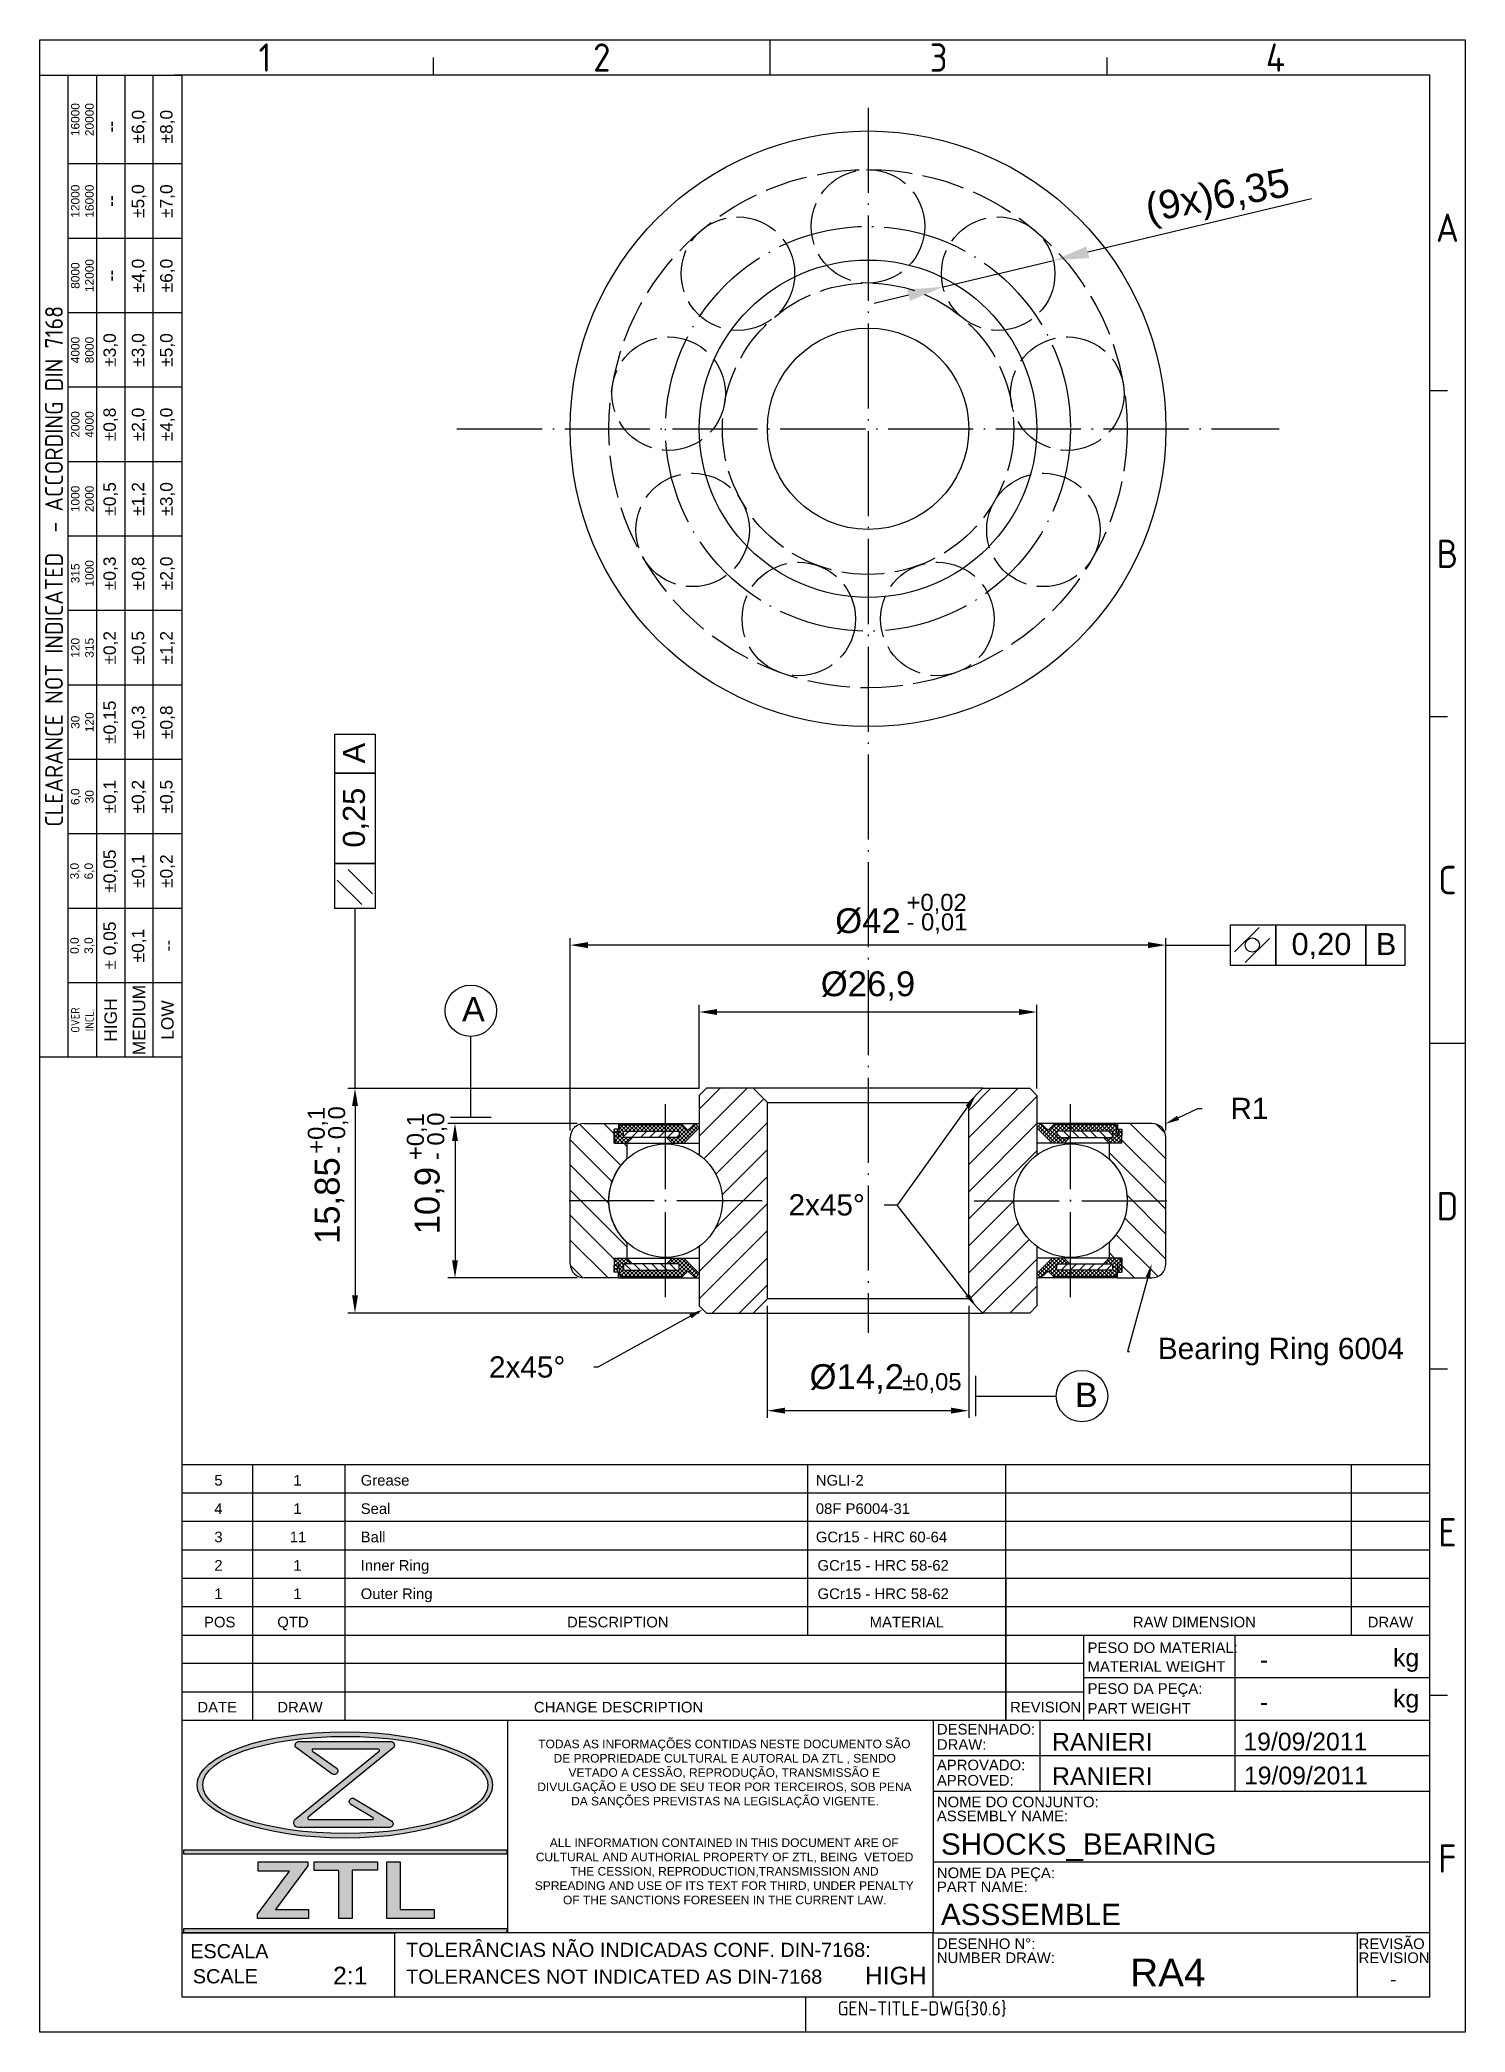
# Model space of a CAD drawing. Header units: millimetres. Extents: x 1884 to 1985, y 1292 to 1433.
import ezdxf
from ezdxf import colors
from ezdxf.entities.mleader import LeaderData, LeaderLine
from ezdxf.enums import TextEntityAlignment as Align
from ezdxf.math import Vec2, Vec3

# ---------------------------------------------------------------- set-up
doc = ezdxf.new("R2010")
doc.units = ezdxf.units.MM
doc.linetypes.add('ACAD_ISO02W100', pattern=[15, 12, -3])
doc.linetypes.add('ACAD_ISO04W100', pattern=[30, 24, -3, 0, -3])
for name, color, linetype, lineweight in [('AM_0', 7, 'Continuous', 30), ('AM_4', 1, 'ACAD_ISO04W100', 25), ('AM_5', 3, 'Continuous', 25), ('AM_7', 4, 'Continuous', 25), ('AM_8', 170, 'Continuous', 25), ('AM_9', 40, 'ACAD_ISO02W100', 25)]:
    doc.layers.add(name, color=color, linetype=linetype, lineweight=lineweight)
doc.styles.add('ACISOTS', font='isocp.shx', dxfattribs={"height": 1})
doc.styles.get("Standard").update_dxf_attribs({"font": 'arial.ttf'})
doc.dimstyles.new('AM_ISO', dxfattribs={"dimtxt": 3.5, "dimasz": 2.5, "dimexe": 1, "dimexo": 1, "dimgap": 1.5, "dimtad": 1, "dimdsep": 46, "dimtxsty": 'Standard', "dimcen": 0, "dimclrd": 256, "dimclre": 256, "dimclrt": 2, "dimadec": 0, "dimazin": 2, "dimtp": 0.1, "dimtm": 0.1, "dimtfac": 0.71, "dimtdec": 3, "dimtmove": 0, "dimatfit": 3, "dimfxl": 1, "dimlwd": -1, "dimlwe": -1, "dimarcsym": 0})
pattern_1 = [(45, (1848.6534, 1428.173), (-0.954594, 0.954594), [])]
pattern_2 = [(315, (1848.6534, 1428.173), (0.883883, 0.883883), [])]

# ---------------------------------------------------------------- blocks, each defined once
blk = doc.blocks.new('BLD')
at = {"layer": 'AM_8'}
h = blk.add_hatch(dxfattribs=at)
h.set_pattern_fill('_U', color=256, scale=0.2, angle=45, style=0, double=1, pattern_type=0)
h.set_pattern_definition([(45, (-127.15805, -220.92582), (-0.14142136, 0.14142136), []), (135, (-127.15805, -220.92582), (-0.14142136, -0.14142136), [])])
h.paths.add_polyline_path([(0, 1.32), (0.4, 1.72), (0.4, 2.53), (-0.18, 2.62), (-0.6, 2.62), (-0.6, 2.41), (-0.03, 2.32), (-0.9, 2.23), (-0.9, -2.2), (-0.52, -2.58), (-1, -3.1), (-0.69, -3.38), (0.4, -2.29), (0.4, -1.46), (0, -1.06), (0, -1.96), (-0.45, -1.96), (-0.45, 1.96), (0, 1.96)])
h = blk.add_hatch(dxfattribs=at)
h.set_pattern_fill('_U', color=256, scale=0.45, angle=45, style=0, pattern_type=0)
h.set_pattern_definition([(45, (-127.15805, -220.9258), (-0.31819805, 0.31819805), [])])
h.paths.add_polyline_path([(0, -1.96), (0, 1.96), (-0.45, 1.96), (-0.45, -1.96)])
at = {"layer": 'AM_0'}
for p, q in [((-0.03, 2.32), (-0.9, 2.23)), ((-0.9, 2.23), (-0.9, -2.2)), ((-0.6, 2.62), (-0.18, 2.62)), ((-0.6, 2.41), (-0.6, 2.62)), ((-0.6, 2.41), (-0.03, 2.32)), ((-0.18, 2.62), (0.4, 2.53)), ((0, 1.32), (0.4, 1.72)), ((0.4, 2.53), (0.4, 1.72)), ((0, -1.06), (0.4, -1.46)), ((-0.52, -2.58), (-1, -3.1)), ((-0.9, -2.2), (-0.52, -2.58)), ((-0.69, -3.38), (0.4, -2.29)), ((0.4, -1.46), (0.4, -2.29)), ((-1, -3.1), (-0.69, -3.38))]:
    blk.add_line(p, q, dxfattribs=at)
blk.add_lwpolyline([(-0.45, -1.96), (0, -1.96), (0, 1.96), (-0.45, 1.96)], close=True, dxfattribs=at)
blk = doc.blocks.new('*D61')
at = {"layer": 'AM_5', "transparency": 16777216}
for p, q in [((1935.45, 1343.56), (1935.45, 1335.68)), ((1949.65, 1343.56), (1949.65, 1335.68)), ((1936.7, 1336.18), (1948.4, 1336.18))]:
    blk.add_line(p, q, dxfattribs=at)
for points in [[(1936.7, 1336.39), (1936.7, 1335.97), (1935.45, 1336.18)], [(1948.4, 1336.39), (1948.4, 1335.97), (1949.65, 1336.18)]]:
    blk.add_solid(points, dxfattribs=at)
at = {"layer": 'Defpoints', "color": 0, "transparency": 16777216}
for p in [(1935.45, 1344.06), (1949.65, 1344.06), (1949.65, 1336.18)]:
    blk.add_point(p, dxfattribs=at)
at = {"layer": 'AM_5', "transparency": 16777216, "insert": (1941.76, 1338.42), "char_height": 1.75, "attachment_point": 5}
blk.add_mtext('%%C14,2 {\\H1.5x;}', dxfattribs=at)
blk = doc.blocks.new('*D64')
at = {"layer": 'AM_5', "transparency": 16777216}
for p, q in [((1921.55, 1355.94), (1921.55, 1369.51)), ((1962.3, 1369.01), (1922.8, 1369.01)), ((1963.55, 1355.94), (1963.55, 1369.51))]:
    blk.add_line(p, q, dxfattribs=at)
for points in [[(1922.8, 1369.22), (1922.8, 1368.8), (1921.55, 1369.01)], [(1962.3, 1369.22), (1962.3, 1368.8), (1963.55, 1369.01)]]:
    blk.add_solid(points, dxfattribs=at)
at = {"layer": 'Defpoints', "color": 0, "transparency": 16777216}
for p in [(1921.55, 1369.01), (1921.55, 1355.44), (1963.55, 1355.44)]:
    blk.add_point(p, dxfattribs=at)
at = {"layer": 'AM_5', "transparency": 16777216, "insert": (1942.55, 1370.7), "char_height": 1.75, "attachment_point": 5}
blk.add_mtext('%%C42 ', dxfattribs=at)
blk = doc.blocks.new('*D62')
at = {"layer": 'AM_5', "transparency": 16777216}
for p, q in [((1922.05, 1356.44), (1912.93, 1356.44)), ((1913.43, 1355.19), (1913.43, 1346.79)), ((1922.05, 1345.54), (1912.93, 1345.54))]:
    blk.add_line(p, q, dxfattribs=at)
for points in [[(1913.22, 1355.19), (1913.64, 1355.19), (1913.43, 1356.44)], [(1913.22, 1346.79), (1913.64, 1346.79), (1913.43, 1345.54)]]:
    blk.add_solid(points, dxfattribs=at)
at = {"layer": 'Defpoints', "color": 0, "transparency": 16777216}
for p in [(1922.55, 1356.44), (1913.43, 1345.54), (1922.55, 1345.54)]:
    blk.add_point(p, dxfattribs=at)
at = {"layer": 'AM_5', "transparency": 16777216, "insert": (1911.63, 1350.99), "char_height": 1.75, "attachment_point": 5, "rotation": 90}
blk.add_mtext('10,9', dxfattribs=at)
blk = doc.blocks.new('*D65')
at = {"layer": 'AM_5', "transparency": 16777216}
for p, q in [((1930.65, 1358.91), (1905.88, 1358.91)), ((1906.38, 1357.66), (1906.38, 1344.31)), ((1930.65, 1343.06), (1905.88, 1343.06))]:
    blk.add_line(p, q, dxfattribs=at)
for points in [[(1906.17, 1357.66), (1906.59, 1357.66), (1906.38, 1358.91)], [(1906.17, 1344.31), (1906.59, 1344.31), (1906.38, 1343.06)]]:
    blk.add_solid(points, dxfattribs=at)
at = {"layer": 'Defpoints', "color": 0, "transparency": 16777216}
for p in [(1931.15, 1358.91), (1906.38, 1343.06), (1931.15, 1343.06)]:
    blk.add_point(p, dxfattribs=at)
at = {"layer": 'AM_5', "transparency": 16777216, "insert": (1904.58, 1350.99), "char_height": 1.75, "attachment_point": 5, "rotation": 90}
blk.add_mtext('15,85 ', dxfattribs=at)
blk = doc.blocks.new('*D63')
at = {"layer": 'AM_5', "transparency": 16777216}
for p, q in [((1930.65, 1358.91), (1930.65, 1364.79)), ((1953.2, 1364.29), (1931.9, 1364.29)), ((1954.45, 1358.91), (1954.45, 1364.79))]:
    blk.add_line(p, q, dxfattribs=at)
for points in [[(1931.9, 1364.5), (1931.9, 1364.08), (1930.65, 1364.29)], [(1953.2, 1364.5), (1953.2, 1364.08), (1954.45, 1364.29)]]:
    blk.add_solid(points, dxfattribs=at)
at = {"layer": 'Defpoints', "color": 0, "transparency": 16777216}
for p in [(1930.65, 1364.29), (1930.65, 1358.41), (1954.45, 1358.41)]:
    blk.add_point(p, dxfattribs=at)
at = {"layer": 'AM_5', "transparency": 16777216, "insert": (1942.55, 1366.12), "char_height": 1.75, "attachment_point": 5}
blk.add_mtext('%%C26,9', dxfattribs=at)
blk = doc.blocks.new('*U66')
at = {"layer": 'AM_9', "ltscale": 0.25}
blk.add_circle((0, 0), 4, dxfattribs=at)
blk = doc.blocks.new('*U67')
at = {"layer": 'AM_0', "color": 0, "linetype": 'ByBlock', "lineweight": -2, "transparency": 16777216}
blk.add_blockref('*U66', (1942.55, 1419.7), dxfattribs=at)
for p, rotation in [((1933.38, 1416.36), 39.99999999999999), ((1951.73, 1416.36), 320), ((1928.5, 1407.9), 79.99999999999999), ((1956.61, 1407.9), 280), ((1930.19, 1398.29), 120), ((1954.92, 1398.29), 239.9999999999999), ((1937.67, 1392.01), 160), ((1947.44, 1392.01), 200)]:
    blk.add_blockref('*U66', p, dxfattribs=dict(at, rotation=rotation))

msp = doc.modelspace()

# ---------------------------------------------------------------- hatches: boundary and pattern name
h = msp.add_hatch(color=256)
edge = h.paths.add_edge_path()
edge.add_ellipse((1905.662, 1309.784), major_axis=(10.408, 0), ratio=0.3599074, start_angle=191.45916, end_angle=452.8175)
edge.add_ellipse((1905.662, 1309.784), major_axis=(10.408, 0), ratio=0.3599074, start_angle=92.8175, end_angle=191.45916)
edge = h.paths.add_edge_path(flags=16)
edge.add_ellipse((1905.694, 1309.784), major_axis=(10.055, 0), ratio=0.3406642, start_angle=93.06698, end_angle=371.45916)
edge.add_ellipse((1905.694, 1309.784), major_axis=(10.055, 0), ratio=0.3406642, start_angle=11.45916, end_angle=93.06698)
h = msp.add_hatch(color=256)
edge = h.paths.add_edge_path()
edge.add_line((1908.088, 1312.157), (1902.229, 1307.412))
edge.add_arc((1902.385, 1307.12), 0.331, 118.14094, 270)
edge.add_line((1902.385, 1306.789), (1908.829, 1306.789))
edge.add_arc((1908.82, 1307.033), 0.244, 271.96853, 418.91083)
edge.add_line((1908.946, 1307.242), (1906.337, 1308.815))
edge.add_arc((1906.214, 1308.613), 0.237, 58.66819, 238.80525)
edge.add_line((1906.091, 1308.41), (1907.649, 1307.466))
edge.add_arc((1907.615, 1307.417), 0.06, -90, 54.65447, ccw=False)
edge.add_line((1907.615, 1307.357), (1903.124, 1307.357))
edge.add_arc((1903.137, 1307.439), 0.0834, 129.23635, 260.82262, ccw=False)
edge.add_line((1903.085, 1307.504), (1909.05, 1312.375))
edge.add_arc((1908.894, 1312.589), 0.265, 306.0702, 450)
edge.add_line((1908.894, 1312.854), (1902.426, 1312.854))
edge.add_arc((1902.416, 1312.597), 0.256, 87.72721, 233.74708)
edge.add_line((1902.264, 1312.391), (1904.749, 1310.569))
edge.add_arc((1904.909, 1310.778), 0.263, 232.47139, 414.7334)
edge.add_line((1905.061, 1310.993), (1903.387, 1312.176))
edge.add_arc((1903.42, 1312.24), 0.072, 90, 242.52347, ccw=False)
edge.add_line((1903.42, 1312.312), (1908.047, 1312.312))
edge.add_arc((1908.032, 1312.225), 0.0879, -50.99642, 80.76554, ccw=False)
for points in [[(1894.298, 1304.899), (1917.094, 1304.899), (1917.094, 1305.202), (1894.298, 1305.202)], [(1899.513, 1300.676), (1899.513, 1300.377), (1903.109, 1300.377), (1903.109, 1301.009), (1900.778, 1301.009), (1903.043, 1304.072), (1903.043, 1304.371), (1899.546, 1304.371), (1899.546, 1303.706), (1901.761, 1303.706)], [(1903.509, 1303.739), (1905.241, 1303.739), (1905.241, 1300.377), (1906.19, 1300.377), (1906.19, 1303.772), (1907.972, 1303.772), (1907.972, 1304.371), (1903.509, 1304.371)], [(1911.968, 1300.36), (1911.968, 1301.009), (1909.554, 1301.009), (1909.554, 1304.371), (1908.621, 1304.371), (1908.621, 1300.36)], [(1917.094, 1299.653), (1894.298, 1299.653), (1894.298, 1299.351), (1917.094, 1299.351)]]:
    msp.add_hatch(color=256).paths.add_polyline_path(points)
at = {"layer": 'AM_7'}
h = msp.add_hatch(dxfattribs=at)
h.set_pattern_fill('_U', color=256, scale=1.35, angle=45, style=0, pattern_type=0)
h.set_pattern_definition(pattern_1)
edge = h.paths.add_edge_path()
edge.add_line((1930.655, 1346.938), (1930.655, 1345.852))
edge.add_line((1930.655, 1345.852), (1930.655, 1345.538))
edge.add_line((1930.655, 1345.538), (1930.655, 1343.563))
edge.add_line((1930.655, 1343.563), (1931.155, 1343.063))
edge.add_line((1931.155, 1343.063), (1934.455, 1343.063))
edge.add_line((1934.455, 1343.063), (1935.455, 1344.063))
edge.add_line((1935.455, 1344.063), (1935.455, 1357.913))
edge.add_line((1935.455, 1357.913), (1934.455, 1358.913))
edge.add_line((1934.455, 1358.913), (1931.155, 1358.913))
edge.add_line((1931.155, 1358.913), (1930.655, 1358.413))
edge.add_line((1930.655, 1358.413), (1930.655, 1356.438))
edge.add_line((1930.655, 1356.438), (1930.655, 1356.123))
edge.add_line((1930.655, 1356.123), (1930.655, 1355.038))
edge.add_line((1930.655, 1355.038), (1930.655, 1354.207))
edge.add_arc((1928.28, 1350.988), 4, -53.57643, 53.57643, ccw=False)
edge.add_line((1930.655, 1347.769), (1930.655, 1346.938))
h = msp.add_hatch(dxfattribs=at)
h.set_pattern_fill('_U', color=256, scale=1.35, angle=45, style=0, pattern_type=0)
h.set_pattern_definition(pattern_1)
edge = h.paths.add_edge_path()
edge.add_line((1953.955, 1358.913), (1950.655, 1358.913))
edge.add_line((1950.655, 1358.913), (1949.655, 1357.913))
edge.add_line((1949.655, 1357.913), (1949.655, 1344.063))
edge.add_line((1949.655, 1344.063), (1950.655, 1343.063))
edge.add_line((1950.655, 1343.063), (1953.955, 1343.063))
edge.add_line((1953.955, 1343.063), (1954.455, 1343.563))
edge.add_line((1954.455, 1343.563), (1954.455, 1347.769))
edge.add_arc((1956.83, 1350.988), 4, 126.42357, 233.57643, ccw=False)
edge.add_line((1954.455, 1354.207), (1954.455, 1358.413))
edge.add_line((1954.455, 1358.413), (1953.955, 1358.913))
h = msp.add_hatch(dxfattribs=at)
h.set_pattern_fill('_U', color=256, scale=1.25, angle=-45, style=0, pattern_type=0)
h.set_pattern_definition(pattern_2)
edge = h.paths.add_edge_path()
edge.add_line((1925.555, 1355.038), (1924.655, 1355.038))
edge.add_line((1924.655, 1355.038), (1924.655, 1356.038))
edge.add_line((1924.655, 1356.038), (1924.955, 1356.038))
edge.add_line((1924.955, 1356.038), (1924.955, 1356.438))
edge.add_line((1924.955, 1356.438), (1922.555, 1356.438))
edge.add_arc((1922.555, 1355.438), 1, 90, 180)
edge.add_line((1921.555, 1355.438), (1921.555, 1346.538))
edge.add_arc((1922.555, 1346.538), 1, 180, 270)
edge.add_line((1922.555, 1345.538), (1924.955, 1345.538))
edge.add_line((1924.955, 1345.538), (1924.955, 1345.938))
edge.add_line((1924.955, 1345.938), (1924.655, 1345.938))
edge.add_line((1924.655, 1345.938), (1924.655, 1346.938))
edge.add_line((1924.655, 1346.938), (1925.555, 1346.938))
edge.add_line((1925.555, 1346.938), (1925.555, 1348.026))
edge.add_arc((1928.28, 1350.988), 4.025, 132.61111, 227.38889, ccw=False)
edge.add_line((1925.555, 1353.95), (1925.555, 1355.038))
h = msp.add_hatch(dxfattribs=at)
h.set_pattern_fill('_U', color=256, scale=1.25, angle=-45, style=0, pattern_type=0)
h.set_pattern_definition(pattern_2)
edge = h.paths.add_edge_path()
edge.add_line((1962.555, 1356.438), (1960.155, 1356.438))
edge.add_line((1960.155, 1356.438), (1960.155, 1356.038))
edge.add_line((1960.155, 1356.038), (1960.455, 1356.038))
edge.add_line((1960.455, 1356.038), (1960.455, 1355.614))
edge.add_line((1960.455, 1355.614), (1960.455, 1355.038))
edge.add_line((1960.455, 1355.038), (1959.555, 1355.038))
edge.add_line((1959.555, 1355.038), (1959.555, 1353.95))
edge.add_arc((1956.83, 1350.988), 4.025, -47.38889, 47.38889, ccw=False)
edge.add_line((1959.555, 1348.026), (1959.555, 1346.938))
edge.add_line((1959.555, 1346.938), (1960.455, 1346.938))
edge.add_line((1960.455, 1346.938), (1960.455, 1346.362))
edge.add_line((1960.455, 1346.362), (1960.455, 1345.938))
edge.add_line((1960.455, 1345.938), (1960.155, 1345.938))
edge.add_line((1960.155, 1345.938), (1960.155, 1345.538))
edge.add_line((1960.155, 1345.538), (1962.555, 1345.538))
edge.add_arc((1962.555, 1346.538), 1, -90, 0)
edge.add_line((1963.555, 1346.538), (1963.555, 1355.438))
edge.add_arc((1962.555, 1355.438), 1, 0, 90)

# ---------------------------------------------------------------- linework, layer by layer
at = {"color": 135, "lineweight": 25}
for p, q in [((1884.157, 1292.351), (1884.157, 1432.851)), ((1884.157, 1432.851), (1984.657, 1432.851)), ((1935.657, 1430.351), (1935.657, 1432.851)), ((1984.657, 1432.851), (1984.657, 1292.351)), ((1886.157, 1361.101), (1886.157, 1430.351)), ((1888.157, 1430.351), (1888.157, 1361.101)), ((1890.157, 1430.351), (1890.157, 1361.101)), ((1892.157, 1361.101), (1892.157, 1430.351)), ((1911.907, 1430.351), (1911.907, 1431.601)), ((1959.407, 1430.351), (1959.407, 1431.601)), ((1894.157, 1424.101), (1886.157, 1424.101)), ((1894.157, 1418.851), (1886.157, 1418.851)), ((1894.157, 1413.601), (1886.157, 1413.601)), ((1894.157, 1408.351), (1886.157, 1408.351)), ((1983.407, 1408.101), (1982.157, 1408.101)), ((1894.157, 1403.101), (1886.157, 1403.101)), ((1894.157, 1397.851), (1886.157, 1397.851)), ((1894.157, 1392.601), (1886.157, 1392.601)), ((1894.157, 1387.351), (1886.157, 1387.351)), ((1983.407, 1385.101), (1982.157, 1385.101)), ((1894.157, 1382.101), (1886.157, 1382.101)), ((1894.157, 1376.851), (1886.157, 1376.851)), ((1894.157, 1371.601), (1886.157, 1371.601)), ((1894.157, 1366.351), (1886.157, 1366.351)), ((1982.157, 1362.101), (1984.657, 1362.101)), ((1983.407, 1339.101), (1982.157, 1339.101)), ((1983.407, 1316.101), (1982.157, 1316.101)), ((1938.157, 1292.351), (1938.157, 1294.851)), ((1984.657, 1292.351), (1884.157, 1292.351))]:
    msp.add_line(p, q, dxfattribs=at)
for p, q in [((1982.157, 1430.351), (1893.657, 1430.351)), ((1894.157, 1430.351), (1894.157, 1294.851)), ((1982.157, 1294.851), (1982.157, 1430.351)), ((1982.157, 1332.351), (1894.157, 1332.351)), ((1982.157, 1332.351), (1894.157, 1332.351)), ((1899.157, 1332.351), (1899.157, 1314.351)), ((1905.657, 1332.351), (1905.657, 1314.351)), ((1938.276, 1332.351), (1938.276, 1320.351)), ((1952.275, 1314.351), (1952.275, 1332.351)), ((1976.651, 1320.351), (1976.651, 1332.351)), ((1982.157, 1330.351), (1894.157, 1330.351)), ((1982.157, 1330.351), (1894.157, 1330.351)), ((1982.157, 1328.351), (1894.157, 1328.351)), ((1982.157, 1328.351), (1894.157, 1328.351)), ((1982.157, 1328.351), (1894.157, 1328.351)), ((1982.157, 1328.351), (1894.157, 1328.351)), ((1982.157, 1326.351), (1894.157, 1326.351)), ((1982.157, 1326.351), (1894.157, 1326.351)), ((1982.157, 1324.351), (1894.157, 1324.351)), ((1952.275, 1324.351), (1952.275, 1314.351)), ((1982.157, 1322.351), (1894.157, 1322.351)), ((1894.157, 1320.351), (1982.157, 1320.351)), ((1894.157, 1320.351), (1894.157, 1294.851)), ((1894.157, 1320.351), (1957.781, 1320.351)), ((1957.781, 1314.351), (1957.781, 1320.351)), ((1968.407, 1320.351), (1968.407, 1317.351)), ((1982.157, 1294.851), (1982.157, 1320.351)), ((1957.781, 1318.351), (1894.157, 1318.351)), ((1957.781, 1317.351), (1982.157, 1317.351)), ((1968.407, 1317.351), (1968.407, 1314.351)), ((1894.157, 1316.351), (1957.781, 1316.351)), ((1894.157, 1314.351), (1947.157, 1314.351)), ((1917.124, 1314.351), (1917.124, 1299.351)), ((1947.157, 1314.351), (1947.157, 1304.851)), ((1947.157, 1314.351), (1982.157, 1314.351)), ((1954.657, 1314.351), (1954.657, 1309.351)), ((1968.407, 1314.351), (1968.407, 1309.351)), ((1902.426, 1312.854), (1908.894, 1312.854)), ((1947.157, 1311.851), (1982.157, 1311.851)), ((1947.157, 1309.351), (1982.157, 1309.351)), ((1894.298, 1304.899), (1894.298, 1305.202)), ((1894.298, 1305.202), (1917.094, 1305.202)), ((1917.094, 1304.899), (1894.298, 1304.899)), ((1899.546, 1303.706), (1899.546, 1304.371)), ((1899.546, 1304.371), (1903.043, 1304.371)), ((1903.043, 1304.072), (1900.778, 1301.009)), ((1903.043, 1304.371), (1903.043, 1304.072)), ((1903.509, 1303.739), (1903.509, 1304.371)), ((1903.509, 1304.371), (1907.972, 1304.371)), ((1907.972, 1304.371), (1907.972, 1303.772)), ((1908.621, 1300.36), (1908.621, 1304.371)), ((1908.621, 1304.371), (1909.554, 1304.371)), ((1909.554, 1304.371), (1909.554, 1301.009)), ((1917.094, 1305.202), (1917.094, 1304.899)), ((1947.157, 1304.851), (1947.157, 1299.351)), ((1947.157, 1304.351), (1982.157, 1304.351)), ((1899.513, 1300.676), (1901.761, 1303.706)), ((1901.761, 1303.706), (1899.546, 1303.706)), ((1905.241, 1303.739), (1903.509, 1303.739)), ((1905.241, 1300.377), (1905.241, 1303.739)), ((1906.19, 1303.772), (1906.19, 1300.377)), ((1907.972, 1303.772), (1906.19, 1303.772)), ((1894.298, 1299.653), (1917.094, 1299.653)), ((1894.298, 1299.351), (1894.298, 1299.653)), ((1899.513, 1300.377), (1899.513, 1300.676)), ((1903.109, 1300.377), (1899.513, 1300.377)), ((1900.778, 1301.009), (1903.109, 1301.009)), ((1903.109, 1301.009), (1903.109, 1300.377)), ((1906.19, 1300.377), (1905.241, 1300.377)), ((1911.968, 1300.36), (1908.621, 1300.36)), ((1909.554, 1301.009), (1911.968, 1301.009)), ((1911.968, 1301.009), (1911.968, 1300.36)), ((1917.094, 1299.653), (1917.094, 1299.351)), ((1894.157, 1299.351), (1909.157, 1299.351)), ((1947.157, 1299.351), (1894.157, 1299.351)), ((1917.094, 1299.351), (1894.298, 1299.351)), ((1909.157, 1299.351), (1909.157, 1294.851)), ((1947.157, 1294.851), (1947.157, 1299.351)), ((1947.157, 1299.351), (1977.157, 1299.351)), ((1977.034, 1299.351), (1977.034, 1294.851)), ((1982.157, 1299.351), (1977.157, 1299.351)), ((1894.157, 1294.851), (1982.157, 1294.851)), ((1894.157, 1294.851), (1982.157, 1294.851))]:
    msp.add_line(p, q)
msp.add_lwpolyline([(1894.157, 1430.351), (1894.157, 1361.101), (1884.157, 1361.101), (1884.157, 1430.351)], close=True, dxfattribs=at)
msp.add_lwpolyline([(1902.426, 1312.854), (1908.894, 1312.854, -0.7260746), (1909.05, 1312.375), (1903.085, 1307.504, 0.646844), (1903.124, 1307.357), (1907.615, 1307.357, 0.7309147), (1907.649, 1307.466), (1906.091, 1308.41, -1.0011968), (1906.337, 1308.815), (1908.946, 1307.242, -0.7463434), (1908.829, 1306.789), (1902.385, 1306.789, -0.7802957), (1902.229, 1307.412), (1908.088, 1312.157, 0.6479319), (1908.047, 1312.312), (1903.42, 1312.312, 0.7849705), (1903.387, 1312.176), (1905.061, 1310.993, -1.0199372), (1904.749, 1310.569), (1902.264, 1312.391, -0.7400952), (1902.426, 1312.854, -0.2577936)], format="xyb")
for centre, major_axis, ratio in [((1905.662, 1309.784), (-10.408, 0), 0.3599074), ((1905.694, 1309.784), (-10.055, 0), 0.3406642)]:
    msp.add_ellipse(centre, major_axis=major_axis, ratio=ratio)
at = {"layer": 'AM_0'}
for p, q in [((1930.655, 1358.413), (1931.155, 1358.913)), ((1934.455, 1358.913), (1931.155, 1358.913)), ((1934.455, 1358.913), (1935.455, 1357.913)), ((1950.655, 1358.913), (1934.455, 1358.913)), ((1950.655, 1358.913), (1949.655, 1357.913)), ((1950.655, 1358.913), (1953.955, 1358.913)), ((1954.455, 1358.413), (1953.955, 1358.913)), ((1930.655, 1358.413), (1930.655, 1354.207)), ((1935.455, 1344.063), (1935.455, 1357.913)), ((1935.455, 1357.913), (1949.655, 1357.913)), ((1949.655, 1344.063), (1949.655, 1357.913)), ((1954.455, 1358.413), (1954.455, 1354.207)), ((1922.555, 1356.438), (1924.955, 1356.438)), ((1924.955, 1356.038), (1924.655, 1356.038)), ((1924.655, 1355.038), (1924.655, 1356.038)), ((1924.955, 1356.438), (1930.655, 1356.438)), ((1924.955, 1356.438), (1924.955, 1356.038)), ((1960.155, 1356.438), (1954.455, 1356.438)), ((1962.555, 1356.438), (1960.155, 1356.438)), ((1960.155, 1356.438), (1960.155, 1356.038)), ((1960.155, 1356.038), (1960.455, 1356.038)), ((1960.455, 1355.038), (1960.455, 1356.038)), ((1921.555, 1346.538), (1921.555, 1355.438)), ((1924.655, 1355.038), (1925.555, 1355.038)), ((1925.555, 1355.038), (1930.655, 1355.038)), ((1925.555, 1355.038), (1925.555, 1353.916)), ((1959.555, 1355.038), (1954.455, 1355.038)), ((1959.555, 1355.038), (1959.555, 1353.916)), ((1960.455, 1355.038), (1959.555, 1355.038)), ((1963.555, 1346.538), (1963.555, 1355.438)), ((1925.555, 1348.06), (1925.555, 1346.938)), ((1930.655, 1347.769), (1930.655, 1343.563)), ((1954.455, 1347.769), (1954.455, 1343.563)), ((1959.555, 1348.06), (1959.555, 1346.938)), ((1924.655, 1346.938), (1924.655, 1345.938)), ((1924.655, 1346.938), (1925.555, 1346.938)), ((1925.555, 1346.938), (1930.655, 1346.938)), ((1959.555, 1346.938), (1954.455, 1346.938)), ((1960.455, 1346.938), (1959.555, 1346.938)), ((1960.455, 1346.938), (1960.455, 1345.938)), ((1924.955, 1345.538), (1922.555, 1345.538)), ((1924.955, 1345.938), (1924.655, 1345.938)), ((1924.955, 1345.538), (1924.955, 1345.938)), ((1924.955, 1345.538), (1930.655, 1345.538)), ((1960.155, 1345.538), (1954.455, 1345.538)), ((1960.155, 1345.538), (1960.155, 1345.938)), ((1960.155, 1345.938), (1960.455, 1345.938)), ((1960.155, 1345.538), (1962.555, 1345.538)), ((1930.655, 1343.563), (1931.155, 1343.063)), ((1934.455, 1343.063), (1935.455, 1344.063)), ((1949.655, 1344.063), (1935.455, 1344.063)), ((1950.655, 1343.063), (1949.655, 1344.063)), ((1954.455, 1343.563), (1953.955, 1343.063)), ((1931.155, 1343.063), (1934.455, 1343.063)), ((1934.455, 1343.063), (1950.655, 1343.063)), ((1953.955, 1343.063), (1950.655, 1343.063))]:
    msp.add_line(p, q, dxfattribs=at)
at = {"layer": 'AM_0', "ltscale": 0.5}
for radius in [21, 11.9, 7.1]:
    msp.add_circle((1942.555, 1405.423), radius, dxfattribs=at)
at = {"layer": 'AM_0'}
for centre in [(1928.28, 1350.988), (1956.83, 1350.988)]:
    msp.add_circle(centre, 4, dxfattribs=at)
for centre, radius, start, end in [((1922.555, 1355.438), 1, 90, 180), ((1962.555, 1355.438), 1, 0, 90), ((1928.28, 1350.988), 4.025, 132.61111, 227.38889), ((1956.83, 1350.988), 4.025, 312.61111, 47.38889), ((1922.555, 1346.538), 1, 180, 270), ((1962.555, 1346.538), 1, 270, 0)]:
    msp.add_arc(centre, radius, start, end, dxfattribs=at)
at = {"layer": 'AM_4', "ltscale": 0.25}
for p, q in [((1942.555, 1428.055), (1942.555, 1341.663)), ((1913.567, 1405.423), (1971.543, 1405.423)), ((1928.28, 1344.188), (1928.28, 1357.788)), ((1956.83, 1344.188), (1956.83, 1357.788)), ((1935.08, 1350.988), (1921.48, 1350.988)), ((1950.03, 1350.988), (1963.63, 1350.988))]:
    msp.add_line(p, q, dxfattribs=at)
msp.add_circle((1942.555, 1405.423), 14.275, dxfattribs=at)
at = {"layer": 'AM_5', "ltscale": 0.5}
for p, q in [((1973.816, 1421.65), (1958.052, 1417.873)), ((1947.841, 1415.426), (1955.62, 1417.29)), ((1945.409, 1414.843), (1942.978, 1414.261)), ((1905.887, 1374.35), (1907.612, 1372.625)), ((1906.857, 1371.871), (1905.132, 1373.596)), ((1906.381, 1358.913), (1906.381, 1371.587)), ((1968.401, 1368.531), (1970.126, 1370.256)), ((1963.555, 1369.007), (1968.117, 1369.007)), ((1970.88, 1369.501), (1969.155, 1367.777))]:
    msp.add_line(p, q, dxfattribs=at)
at = {"layer": 'AM_5'}
for p, q in [((1914.543, 1356.871), (1914.543, 1362.567)), ((1913.116, 1356.871), (1915.97, 1356.871)), ((1950.124, 1338.635), (1950.124, 1335.78)), ((1950.124, 1337.207), (1955.821, 1337.207))]:
    msp.add_line(p, q, dxfattribs=at)
for points in [[(1904.952, 1381.132), (1904.952, 1383.882), (1907.81, 1383.882), (1907.81, 1381.132)], [(1904.952, 1374.774), (1904.952, 1381.132), (1907.81, 1381.132), (1907.81, 1374.774)], [(1904.952, 1371.587), (1904.952, 1374.774), (1907.81, 1374.774), (1907.81, 1371.587)], [(1968.117, 1370.436), (1971.304, 1370.436), (1971.304, 1367.578), (1968.117, 1367.578)], [(1971.304, 1370.436), (1977.662, 1370.436), (1977.662, 1367.578), (1971.304, 1367.578)], [(1977.662, 1370.436), (1980.412, 1370.436), (1980.412, 1367.578), (1977.662, 1367.578)]]:
    msp.add_lwpolyline(points, close=True, dxfattribs=at)
at = {"layer": 'AM_5', "ltscale": 0.5}
msp.add_circle((1969.649, 1369.016), 0.497, dxfattribs=at)
at = {"layer": 'AM_5'}
for centre in [(1914.543, 1364.382), (1957.636, 1337.208)]:
    msp.add_circle(centre, 1.815, dxfattribs=at)
at = {"layer": 'AM_5', "ltscale": 0.5}
for points in [[(1957.955, 1418.278), (1958.149, 1417.467), (1955.62, 1417.29)], [(1945.312, 1415.249), (1945.507, 1414.438), (1947.841, 1415.426)]]:
    msp.add_solid(points, dxfattribs=at)
at = {"layer": 'AM_9', "ltscale": 0.25}
for radius in [18.275, 10.275]:
    msp.add_circle((1942.555, 1405.423), radius, dxfattribs=at)

# ---------------------------------------------------------------- block references
at = {"layer": 'AM_0'}
msp.add_blockref('*U67', (0, 0), dxfattribs=at)
at = {"layer": 'AM_7', "xscale": -1}
for p, rotation in [((1927.275, 1355.438), 90), ((1957.834, 1346.538), 270)]:
    msp.add_blockref('BLD', p, dxfattribs=dict(at, rotation=rotation))
at = {"layer": 'AM_7'}
for p, rotation in [((1957.834, 1355.438), 270), ((1927.275, 1346.538), 89.99999999999999)]:
    msp.add_blockref('BLD', p, dxfattribs=dict(at, rotation=rotation))

# ---------------------------------------------------------------- texts
at = {"color": 135, "lineweight": 25, "style": 'ACISOTS'}
for s, p in [('1', (1900.032, 1431.601)), ('2', (1923.782, 1431.601)), ('3', (1947.532, 1431.601)), ('4', (1971.282, 1431.601)), ('A', (1983.407, 1419.601)), ('B', (1983.407, 1396.601)), ('C', (1983.407, 1373.601)), ('D', (1983.407, 1350.601)), ('E', (1983.407, 1327.601)), ('F', (1983.407, 1304.601))]:
    msp.add_text(s, height=2, dxfattribs=at).set_placement(p, align=Align.MIDDLE)
for s, height, p in [('5', 0.75, (1896.46, 1330.895)), ('1', 0.75, (1902.032, 1330.895)), ('Grease', 0.75, (1906.781, 1330.895)), ('NGLI-2', 0.75, (1938.873, 1330.895)), ('4', 0.75, (1896.46, 1328.895)), ('1', 0.75, (1902.032, 1328.895)), ('Seal', 0.75, (1906.781, 1328.895)), ('08F P6004-31', 0.75, (1938.873, 1328.895)), ('3', 0.75, (1896.46, 1326.895)), ('11', 0.75, (1901.779, 1326.895)), ('Ball', 0.75, (1906.781, 1326.895)), ('GCr15 - HRC 60-64', 0.75, (1938.873, 1326.895)), ('2', 0.75, (1896.46, 1324.895)), ('1', 0.75, (1902.032, 1324.895)), ('Inner Ring', 0.75, (1906.781, 1324.895)), ('GCr15 - HRC 58-62', 0.75, (1938.992, 1324.895)), ('1', 0.75, (1896.46, 1322.895)), ('1', 0.75, (1902.032, 1322.895)), ('Outer Ring', 0.75, (1906.781, 1322.895)), ('GCr15 - HRC 58-62', 0.75, (1938.992, 1322.895)), ('POS', 0.75, (1895.732, 1320.895)), ('QTD', 0.75, (1900.899, 1320.895)), ('DESCRIPTION', 0.75, (1921.331, 1320.895)), ('MATERIAL', 0.75, (1942.668, 1320.895)), ('RAW DIMENSION', 0.75, (1961.229, 1320.895)), ('DRAW', 0.75, (1977.787, 1320.895)), ('PESO DO MATERIAL:', 0.75, (1958.033, 1319.09)), ('kg', 1.25, (1979.573, 1318.131)), ('MATERIAL WEIGHT', 0.75, (1958.033, 1317.761)), ('PESO DA PEÇA:', 0.75, (1958.033, 1316.207)), ('kg', 1.25, (1979.573, 1315.247)), ('DATE', 0.75, (1895.265, 1314.895)), ('DRAW', 0.75, (1900.899, 1314.895)), ('CHANGE DESCRIPTION', 0.75, (1918.996, 1314.895)), ('REVISION', 0.75, (1952.57, 1314.895)), ('PART WEIGHT', 0.75, (1958.033, 1314.808)), ('DESENHADO:', 0.75, (1947.409, 1313.341)), ('DRAW:', 0.75, (1947.409, 1312.262)), ('APROVADO:', 0.75, (1947.409, 1310.815)), ('APROVED:', 0.75, (1947.409, 1309.736)), ('NOME DO CONJUNTO:', 0.75, (1947.409, 1308.21)), ('ASSEMBLY NAME:', 0.75, (1947.409, 1307.223)), ('NOME DA PEÇA:', 0.75, (1947.409, 1303.21)), ('PART NAME:', 0.75, (1947.409, 1302.223)), ('ESCALA', 1, (1894.763, 1297.56)), ('TOLERÂNCIAS NÃO INDICADAS CONF. DIN-7168:', 1, (1909.985, 1297.653)), ('DESENHO N%%d:', 0.75, (1947.409, 1298.21)), ('REVISÃO', 0.75, (1977.145, 1298.21)), ('NUMBER DRAW:', 0.75, (1947.409, 1297.223)), ('REVISION', 0.75, (1977.145, 1297.223)), ('SCALE', 1, (1894.944, 1295.793)), ('TOLERANCES NOT INDICATED AS DIN-7168', 1, (1909.985, 1295.765))]:
    msp.add_text(s, height=height).set_placement(p)
at = {"color": 135, "lineweight": 25, "attachment_point": 5, "rotation": 90}
for s, insert, char_height, width in [('16000\\P20000', (1887.157, 1427.226), 0.6, 6.25), ('±6,0', (1891.157, 1426.726), 0.875, 5.25), ('±8,0', (1893.157, 1426.726), 0.875, 5.25), ('--', (1889.157, 1426.726), 0.875, 5.25), ('12000\\P16000', (1887.157, 1421.476), 0.6, 5.25), ('±5,0', (1891.157, 1421.476), 0.875, 5.25), ('±7,0', (1893.157, 1421.476), 0.875, 5.25), ('--', (1889.157, 1421.476), 0.875, 5.25), ('8000\\P12000', (1887.157, 1416.226), 0.6, 5.25), ('--', (1889.157, 1416.226), 0.875, 5.25), ('±4,0', (1891.157, 1416.226), 0.875, 5.25), ('±6,0', (1893.157, 1416.226), 0.875, 5.25), ('{\\Fisocp.shx|c0;CLEARANCE NOT INDICATED  - ACCORDING DIN 7168}', (1885.157, 1395.726), 1.25, 69.25), ('±3,0', (1889.157, 1410.976), 0.875, 5.25), ('±3,0', (1891.157, 1410.976), 0.875, 5.25), ('±5,0', (1893.157, 1410.976), 0.875, 5.25), ('4000\\P8000', (1887.157, 1410.976), 0.6, 5.25), ('2000\\P4000', (1887.157, 1405.726), 0.6, 5.25), ('±0,8', (1889.157, 1405.726), 0.875, 5.25), ('±2,0', (1891.157, 1405.726), 0.875, 5.25), ('±4,0', (1893.157, 1405.726), 0.875, 5.25), ('1000\\P2000', (1887.157, 1400.476), 0.6, 5.25), ('±0,5', (1889.157, 1400.476), 0.875, 5.25), ('±1,2', (1891.157, 1400.476), 0.875, 5.25), ('±3,0', (1893.157, 1400.476), 0.875, 5.25), ('315\\P1000', (1887.157, 1395.226), 0.6, 5.25), ('±0,3', (1889.157, 1395.226), 0.875, 5.25), ('±0,8', (1891.157, 1395.226), 0.875, 5.25), ('±2,0', (1893.157, 1395.226), 0.875, 5.25), ('±0,2', (1889.157, 1389.976), 0.875, 5.25), ('±0,5', (1891.157, 1389.976), 0.875, 5.25), ('±1,2', (1893.157, 1389.976), 0.875, 5.25), ('120\\P315', (1887.157, 1389.976), 0.6, 5.25), ('30\\P120', (1887.157, 1384.726), 0.6, 5.25), ('±0,15', (1889.157, 1384.726), 0.875, 5.25), ('±0,3', (1891.157, 1384.726), 0.875, 5.25), ('±0,8', (1893.157, 1384.726), 0.875, 5.25), ('6,0\\P30', (1887.157, 1379.476), 0.6, 5.25), ('±0,1', (1889.157, 1379.476), 0.875, 5.25), ('±0,2', (1891.157, 1379.476), 0.875, 5.25), ('±0,5', (1893.157, 1379.476), 0.875, 5.25), ('±0,05', (1889.157, 1374.226), 0.875, 5.25), ('3,0\\P6,0', (1887.157, 1374.226), 0.6, 5.25), ('±0,1', (1891.157, 1374.226), 0.875, 5.25), ('±0,2', (1893.157, 1374.226), 0.875, 5.25), ('± 0,05', (1889.157, 1368.976), 0.875, 5.25), ('\\pt4.79529;±0,1', (1891.157, 1368.976), 0.875, 5.25), ('0,0\\P3,0', (1887.157, 1368.976), 0.6, 5.25), ('--', (1893.157, 1368.976), 0.875, 5.25), ('MEDIUM', (1891.157, 1363.726), 0.875, 5.25), ('{\\Fisocp.shx|c0;OVER\\PINCL.}', (1887.157, 1363.726), 0.6, 5.25), ('HIGH', (1889.157, 1363.726), 0.875, 5.25), ('LOW', (1893.157, 1363.726), 0.875, 5.25)]:
    msp.add_mtext(s, dxfattribs=dict(at, insert=insert, char_height=char_height, width=width))
at = {"linetype": 'Continuous', "char_height": 0.605, "attachment_point": 1}
for s, insert in [('\\pi0.28731;TODAS AS INFORMAÇÕES CONTIDAS NESTE DOCUMENTO SÃO \\P\\pi1.3655;DE PROPRIEDADE CULTURAL E AUTORAL DA ZTL , SENDO \\P\\pi2.4186;VETADO A CESSÃO, REPRODUÇÃO, TRANSMISSÃO E \\P\\pi0.2186;DIVULGAÇÃO E USO DE SEU TEOR POR TERCEIROS, SOB PENA \\P\\pi2.6033;DA SANÇÕES PREVISTAS NA LEGISLAÇÃO VIGENTE.', (1919.013, 1312.979)), ('\\pi1.1001;ALL INFORMATION CONTAINED IN THIS DOCUMENT ARE OF \\P\\pi0.11336;CULTURAL AND AUTHORIAL PROPERTY OF ZTL, BEING  VETOED \\P\\pi2.5449;THE CESSION, REPRODUCTION,TRANSMISSION AND \\P\\pi0.045683;SPREADING AND USE OF ITS TEXT FOR THIRD, UNDER PENALTY \\P\\pi2.0299;OF THE SANCTIONS FORESEEN IN THE CURRENT LAW.', (1919.013, 1306.012))]:
    msp.add_mtext_dynamic_manual_height_columns(s, width=26.76708, gutter_width=12.5, heights=[0], dxfattribs=dict(at, insert=insert))
for p in [(1970.188, 1318.614), (1970.188, 1315.639)]:
    msp.add_attdef('-', text='', height=1.25).set_placement(p, align=Align.MIDDLE_LEFT)
for tag, p, height in [('RANIERI', (1955.533, 1312.203), 1.25), ('19/09/2011', (1969.022, 1312.218), 1.25), ('RANIERI', (1955.532, 1309.784), 1.25), ('19/09/2011', (1969.062, 1309.826), 1.25), ('SHOCKS_BEARING', (1947.691, 1304.863), 1.5), ('ASSSEMBLE', (1947.691, 1299.901), 1.5), ('RA4', (1961.038, 1295.571), 1.956)]:
    msp.add_attdef(tag, p, '', height=height)
for tag, height, p in [('2:1', 1.25, (1906.045, 1296.34)), ('HIGH', 1.25, (1944.511, 1296.34)), ('-', 0.978, (1979.586, 1296.095))]:
    msp.add_attdef(tag, text='', height=height).set_placement(p, align=Align.MIDDLE_CENTER)
at = {"color": 135, "style": 'ACISOTS'}
msp.add_attdef('GEN-TITLE-DWG{30.6}', (1940.409, 1293.524), '', height=1, dxfattribs=at)
at = {"layer": 'AM_5', "ltscale": 0.5, "insert": (1967.234, 1421.611), "char_height": 2, "attachment_point": 5, "rotation": 10.52985}
msp.add_mtext('(9x)6,35', dxfattribs=at)
at = {"layer": 'AM_5', "attachment_point": 1, "rotation": 90}
for s, insert, char_height in [('A', (1905.524, 1381.827), 1.552), (' 0,25', (1905.524, 1375.283), 1.5525)]:
    msp.add_mtext_dynamic_manual_height_columns(s, width=18.23779, gutter_width=12.5, heights=[0], dxfattribs=dict(at, insert=insert, char_height=char_height))
at = {"layer": 'AM_5', "ltscale": 0.5, "char_height": 1.2, "attachment_point": 1}
for s, insert in [('+0,02', (1945.269, 1372.624)), ('- 0,01', (1945.269, 1371.247)), ('%%P0,05', (1944.965, 1338.824))]:
    msp.add_mtext_dynamic_manual_height_columns(s, width=5.06666, gutter_width=12.5, heights=[0], dxfattribs=dict(at, insert=insert))
at = {"layer": 'AM_5', "attachment_point": 1}
for s, insert, char_height in [(' 0,20', (1971.813, 1369.864), 1.5525), ('B', (1978.357, 1369.864), 1.552), ('A', (1913.925, 1365.358), 1.725), ('B', (1957.144, 1338.153), 1.725)]:
    msp.add_mtext_dynamic_manual_height_columns(s, width=18.23779, gutter_width=12.5, heights=[0], dxfattribs=dict(at, insert=insert, char_height=char_height))
at = {"layer": 'AM_5', "ltscale": 0.5, "char_height": 1.2, "attachment_point": 1, "rotation": 90}
for s, insert in [('+0,1', (1903.045, 1354.295)), ('- 0,0', (1904.484, 1354.295)), ('+0,1', (1910.034, 1353.85)), ('- 0,0', (1911.473, 1353.85))]:
    msp.add_mtext_dynamic_manual_height_columns(s, width=5.06666, gutter_width=12.5, heights=[0], dxfattribs=dict(at, insert=insert))

# ---------------------------------------------------------------- dimensions: what is measured, and where the dimension line sits
at = {"layer": 'AM_5'}
for base, p1, p2, text, override, picture, middle in [((1921.555, 1369.007), (1963.555, 1355.438), (1921.555, 1355.438), '%%C<> ', {"dimscale": 0.5, "dimclrt": 256, "dimadec": 2, "dimtp": 0.02, "dimtm": 0.01, "dimtdec": 2}, '*D64', (1942.555, 1370.7)), ((1930.655, 1364.289), (1954.455, 1358.413), (1930.655, 1358.413), '%%C26,9', {"dimscale": 0.5, "dimclrt": 256, "dimadec": 2, "dimtp": 0, "dimtm": 0.12, "dimtdec": 2}, '*D63', (1942.555, 1366.12))]:
    dim = msp.add_linear_dim(base=base, p1=p1, p2=p2, text=text, dimstyle='AM_ISO', override=override, dxfattribs=at)
    dim.commit()
    dim.dimension.update_dxf_attribs({"geometry": picture, "text_midpoint": middle})
for base, p1, p2, text, picture, middle in [((1906.381, 1343.063), (1931.155, 1358.913), (1931.155, 1343.063), '15,85 ', '*D65', (1904.579, 1350.988)), ((1913.431, 1345.538), (1922.555, 1356.438), (1922.555, 1345.538), '10,9', '*D62', (1911.629, 1350.988))]:
    dim = msp.add_linear_dim(base=base, p1=p1, p2=p2, angle=270, text=text, dimstyle='AM_ISO', override={"dimscale": 0.5, "dimclrt": 256, "dimadec": 2, "dimtp": 0.1, "dimtm": 0, "dimtdec": 2}, dxfattribs=at)
    dim.commit()
    dim.dimension.update_dxf_attribs({"geometry": picture, "text_midpoint": middle})
dim = msp.add_linear_dim(base=(1949.655, 1336.18), p1=(1935.455, 1344.063), p2=(1949.655, 1344.063), text='%%C14,2 {\\H1.5x;}', dimstyle='AM_ISO', override={"dimscale": 0.5, "dimclrt": 256, "dimadec": 2, "dimtp": 0.05, "dimtm": 0.05, "dimtdec": 2}, dxfattribs=at)
dim.commit()
dim.dimension.update_dxf_attribs({"geometry": '*D61', "text_midpoint": (1941.759, 1336.18), "dimtype": 160})

# ---------------------------------------------------------------- leaders
at = {"layer": 'AM_5', "ltscale": 0.5}
ml = msp.add_multileader_mtext('Standard', dxfattribs=at)
ml.set_content('2x45%%D', color=256)
ml.set_leader_properties()
ml.build(insert=Vec2(0, 0))
ml.multileader.update_dxf_attribs({"arrow_head_size": 1})
ctx = ml.context
ctx.base_point, ctx.char_height, ctx.arrow_head_size, ctx.plane_origin = Vec3(1935.146, 1350.681), 1.5, 1, Vec3(1950.155, 1358.413)
ctx.text_align_type = 2
notes = []
notes.append((ctx, [(0, (1, 1, 0), (1944.618, 1350.681), (-1, 0), 0.291, [(0, [(1950.155, 1358.413)], 0, [])])]))
ctx.mtext.insert, ctx.mtext.alignment, ctx.mtext.flow_direction = Vec3(1942.327, 1351.444), 3, 5
ml = msp.add_multileader_mtext('Standard', dxfattribs=at)
ml.set_content('R1', color=256)
ml.set_leader_properties()
ml.build(insert=Vec2(0, 0))
ml.multileader.update_dxf_attribs({"arrow_head_size": 1})
ctx = ml.context
ctx.base_point, ctx.char_height, ctx.arrow_head_size, ctx.plane_origin = Vec3(1966.107, 1357.493), 1.5, 1, Vec3(1963.512, 1356.395)
notes.append((ctx, [(1, (1, 1, 0), (1965.816, 1357.493), (1, 0), 0.291, [(0, [(1963.512, 1356.395)], 0, [])])]))
ctx.mtext.insert, ctx.mtext.flow_direction = Vec3(1968.107, 1358.243), 5
ml = msp.add_multileader_mtext('Standard', dxfattribs=at)
ml.set_content('', color=256)
ml.set_leader_properties()
ml.build(insert=Vec2(0, 0))
ml.multileader.update_dxf_attribs({"arrow_head_size": 1})
ctx = ml.context
ctx.base_point, ctx.char_height, ctx.arrow_head_size, ctx.plane_origin = Vec3(1939.689, 1350.681), 1.5, 1, Vec3(1950.155, 1343.563)
ctx.text_align_type = 2
notes.append((ctx, [(0, (1, 1, 0), (1944.618, 1350.681), (-1, 0), 0.929, [(0, [(1950.155, 1343.563)], 0, [])])]))
ctx.mtext.insert, ctx.mtext.alignment, ctx.mtext.flow_direction = Vec3(1941.689, 1351.431), 3, 5
ml = msp.add_multileader_mtext('Standard', dxfattribs=at)
ml.set_content('Bearing Ring 6004', color=256)
ml.set_leader_properties()
ml.build(insert=Vec2(0, 0))
ml.multileader.update_dxf_attribs({"arrow_head_size": 1})
ctx = ml.context
ctx.base_point, ctx.char_height, ctx.arrow_head_size, ctx.plane_origin = Vec3(1960.99, 1340.346), 1.5, 1, Vec3(1962.555, 1346.538)
notes.append((ctx, [(0, (1, 1, 0), (1960.842, 1340.346), (1, 0), 0.148, [(0, [(1962.555, 1346.538)], 0, [])])]))
ctx.mtext.insert, ctx.mtext.flow_direction = Vec3(1962.99, 1341.317), 5
ml = msp.add_multileader_mtext('Standard', dxfattribs=at)
ml.set_content('2x45%%D', color=256)
ml.set_leader_properties()
ml.build(insert=Vec2(0, 0))
ml.multileader.update_dxf_attribs({"arrow_head_size": 1})
ctx = ml.context
ctx.base_point, ctx.char_height, ctx.arrow_head_size, ctx.plane_origin = Vec3(1914.027, 1339.25), 1.5, 1, Vec3(1930.905, 1343.313)
ctx.text_align_type = 2
notes.append((ctx, [(0, (1, 1, 0), (1923.499, 1339.25), (-1, 0), 0.291, [(0, [(1930.905, 1343.313)], 0, [])])]))
ctx.mtext.insert, ctx.mtext.alignment, ctx.mtext.flow_direction = Vec3(1921.208, 1340.013), 3, 5
for ctx, leaders in notes:
    for number, flags, end, landing, length, lines in leaders:
        leader = LeaderData()
        leader.index, (leader.has_last_leader_line, leader.has_dogleg_vector, leader.attachment_direction) = number, flags
        leader.last_leader_point, leader.dogleg_vector, leader.dogleg_length = Vec3(end), Vec3(landing), length
        for number, points, colour, breaks in lines:
            line = LeaderLine()
            line.index, line.vertices, line.color, line.breaks = number, Vec3.list(points), colors.encode_raw_color(colour), breaks
            leader.lines.append(line)
        ctx.leaders.append(leader)

doc.saveas('drawing.dxf')
